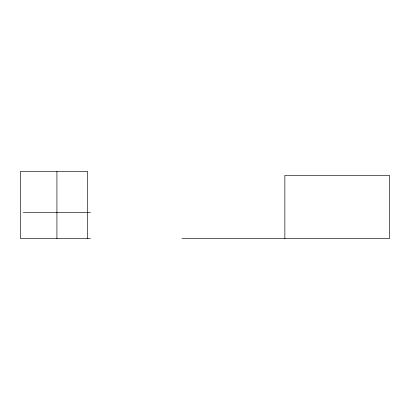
<?xml version="1.0" encoding="UTF-8"?>
<svg xmlns="http://www.w3.org/2000/svg" width="410" height="410" viewBox="0 0 410 410"><rect width="100%" height="100%" fill="white"/><g stroke="black" fill="none" stroke-linecap="round" stroke-linejoin="round"><path stroke-width="0.61" d="M23.36 212.421L90.482 212.421M90.482 238.564L20.5 238.564L20.5 171.436L87.622 171.436L87.622 238.564M181.963 238.564L389.5 238.564L389.5 175.388L284.868 175.388L284.868 238.564M56.923 171.436L56.923 238.564"/></g></svg>
